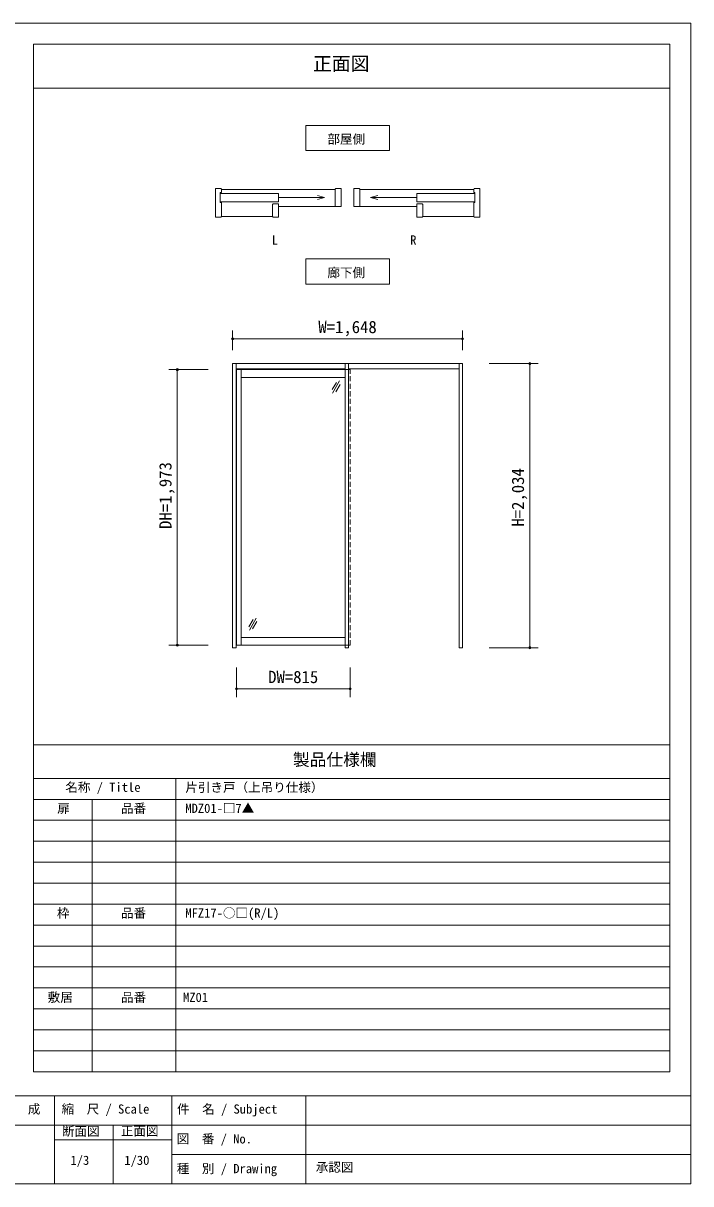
# Model space of a CAD drawing. Units: millimetres on the paper, enlarged 5 times, with parts at other scales. Extents: x -992 to 1008, y -685 to 700.
# Drawn here: x 210 to 1008, y -685 to 700 of the extents above; entities that cross this region are included whole.
import ezdxf
from ezdxf.enums import TextEntityAlignment as Align

# ---------------------------------------------------------------- set-up
doc = ezdxf.new("R2010")
doc.units = ezdxf.units.MM
doc.header["$LTSCALE"] = 5
doc.header["$PDMODE"] = 32
doc.header["$PDSIZE"] = 2.5
doc.linetypes.add('DASHED1', pattern=[1.8, 1.2, -0.6])
for name, color, linetype, lineweight in [('1-0_H-SYM', 7, 'Continuous', 20), ('1-1_0', 7, 'Continuous', 20), ('3-0', 7, 'Continuous', 20)]:
    doc.layers.add(name, color=color, linetype=linetype, lineweight=lineweight)
doc.styles.add('ＭＳ ゴシック', font='')
doc.styles.get('ＭＳ ゴシック').set_extended_font_data('MS Gothic')

msp = doc.modelspace()

# ---------------------------------------------------------------- linework, layer by layer
at = {"layer": '1-0_H-SYM'}
for p, q in [((222.5, -161.25), (222.5, 675)), ((222.5, -201.25), (982.5, -201.25))]:
    msp.add_line(p, q, dxfattribs=at)
at = {"layer": '1-1_0'}
for p, q in [((982.5, 675), (222.5, 675)), ((982.5, -551.25), (982.5, 675)), ((222.5, 622.5), (982.5, 622.5)), ((982.5, -161.25), (982.5, 622.5)), ((222.5, -551.25), (222.5, -161.25)), ((222.5, -161.25), (982.5, -161.25)), ((222.5, -161.25), (982.5, -161.25)), ((392.5, -551.25), (392.5, -201.25)), ((222.5, -226.25), (982.5, -226.25)), ((292.5, -551.25), (292.5, -226.25)), ((222.5, -251.25), (982.5, -251.25)), ((222.5, -276.25), (982.5, -276.25)), ((222.5, -301.25), (982.5, -301.25)), ((222.5, -326.25), (982.5, -326.25)), ((222.5, -351.25), (982.5, -351.25)), ((222.5, -376.25), (982.5, -376.25)), ((222.5, -401.25), (982.5, -401.25)), ((222.5, -426.25), (982.5, -426.25)), ((222.5, -451.25), (982.5, -451.25)), ((222.5, -476.25), (982.5, -476.25)), ((222.5, -501.25), (982.5, -501.25)), ((222.5, -526.25), (982.5, -526.25)), ((222.5, -551.25), (982.5, -551.25)), ((1007.5, -580), (-992.5, -580)), ((247.5, -580), (247.5, -685)), ((387.5, -580), (387.5, -685)), ((547.5, -580), (547.5, -685)), ((1007.5, -615), (-587.5, -615)), ((317.5, -615), (317.5, -685)), ((387.5, -632.5), (247.5, -632.5)), ((1007.5, -650), (387.5, -650))]:
    msp.add_line(p, q, dxfattribs=at)
msp.add_lwpolyline([(-992.5, -685), (1007.5, -685), (1007.5, 700), (-992.5, 700)], close=True, dxfattribs=at)
msp.add_lwpolyline([(222.5, -161.25), (222.5, 622.5), (982.5, 622.5)], dxfattribs=at)
at = {"layer": '3-0'}
for p, q in [((446.179, 502.594), (439.729, 502.594)), ((439.729, 468.394), (439.729, 502.594)), ((446.929, 501.694), (582.829, 501.694)), ((582.829, 501.844), (582.829, 481.294)), ((590.029, 481.294), (590.029, 502.594)), ((605.029, 481.294), (605.029, 502.594)), ((612.229, 501.844), (612.229, 481.294)), ((748.129, 501.694), (612.229, 501.694)), ((748.879, 502.594), (755.329, 502.594)), ((755.329, 468.394), (755.329, 502.594)), ((445.429, 497.794), (445.429, 486.019)), ((446.929, 497.794), (445.429, 497.794)), ((445.429, 496.894), (514.935, 496.894)), ((514.935, 486.994), (445.429, 486.994)), ((445.429, 486.019), (446.929, 486.019)), ((514.935, 496.894), (514.935, 486.994)), ((514.935, 491.944), (570.104, 491.944)), ((570.104, 491.944), (561.41, 494.273)), ((570.104, 491.944), (561.41, 489.614)), ((624.955, 491.944), (633.648, 494.273)), ((624.955, 491.944), (633.648, 489.614)), ((680.124, 491.944), (624.955, 491.944)), ((749.629, 496.894), (680.124, 496.894)), ((680.124, 496.894), (680.124, 486.994)), ((680.124, 486.994), (749.629, 486.994)), ((748.129, 497.794), (749.629, 497.794)), ((749.629, 486.019), (748.129, 486.019)), ((749.629, 497.794), (749.629, 486.019)), ((514.935, 468.394), (514.935, 484.594)), ((514.935, 481.294), (590.029, 481.294)), ((680.124, 481.294), (605.029, 481.294)), ((680.124, 468.394), (680.124, 484.594)), ((446.179, 468.394), (439.729, 468.394)), ((446.929, 469.294), (507.735, 469.294)), ((748.129, 469.294), (687.324, 469.294)), ((748.879, 468.394), (755.329, 468.394)), ((460.212, 293.719), (464.212, 293.719)), ((460.212, -45.281), (460.212, 293.719)), ((464.212, 293.719), (464.212, -45.281)), ((594.712, 293.719), (464.212, 293.719)), ((594.712, -45.281), (594.712, 293.719)), ((594.712, 293.719), (598.712, 293.719)), ((734.878, 293.719), (598.712, 293.719)), ((730.878, -45.281), (730.878, 293.719)), ((594.712, 287.719), (464.212, 287.719)), ((464.712, 286.553), (594.712, 286.553)), ((464.712, 286.553), (464.712, -42.281)), ((470.545, 286.553), (470.545, -42.281)), ((470.545, 277.386), (594.712, 277.386)), ((594.712, -42.281), (594.712, 286.553)), ((598.712, 287.719), (730.878, 287.719)), ((584.13, 271.394), (579.13, 262.734)), ((587.962, 273.031), (579.628, 258.597)), ((588.46, 268.894), (583.46, 260.234)), ((484.662, -11.527), (479.662, -20.188)), ((488.494, -9.891), (480.161, -24.324)), ((488.992, -14.027), (483.992, -22.688)), ((470.545, -33.114), (594.712, -33.114)), ((464.212, -45.281), (460.212, -45.281)), ((464.712, -42.281), (594.712, -42.281))]:
    msp.add_line(p, q, dxfattribs=at)
at = {"layer": '3-0', "color": 4, "lineweight": 9}
for p, q in [((460.212, 333.271), (460.212, 309.841)), ((734.878, 333.271), (734.878, 309.841)), ((460.212, 323.271), (734.878, 323.271)), ((825.162, 293.719), (766.608, 293.719)), ((815.162, 293.719), (815.162, -45.281)), ((384.07, 286.553), (431.147, 286.553)), ((394.07, 286.553), (394.07, -42.281)), ((384.07, -42.281), (431.147, -42.281)), ((825.162, -45.281), (766.608, -45.281)), ((464.712, -104.402), (464.712, -68.885)), ((600.545, -104.402), (600.545, -68.885)), ((464.712, -94.402), (600.545, -94.402))]:
    msp.add_line(p, q, dxfattribs=at)
at = {"layer": '3-0', "linetype": 'DASHED1'}
msp.add_line((594.712, 286.553), (600.545, 286.553), dxfattribs=at)
at = {"layer": '3-0'}
for points in [[(547.529, 577.966), (647.529, 577.966), (647.529, 547.966), (547.529, 547.966)], [(547.529, 388.623), (647.529, 388.623), (647.529, 418.623), (547.529, 418.623)]]:
    msp.add_lwpolyline(points, close=True, dxfattribs=at)
for points in [[(446.179, 502.594), (446.929, 501.844), (446.929, 497.794)], [(582.829, 501.844), (583.579, 502.594), (590.029, 502.594)], [(612.229, 501.844), (611.479, 502.594), (605.029, 502.594)], [(748.879, 502.594), (748.129, 501.844), (748.129, 497.794)], [(446.179, 468.394), (446.929, 469.144), (446.929, 486.019)], [(748.879, 468.394), (748.129, 469.144), (748.129, 486.019)], [(507.735, 469.144), (507.735, 483.844), (508.485, 484.594), (514.935, 484.594)], [(687.324, 469.144), (687.324, 483.844), (686.574, 484.594), (680.124, 484.594)], [(507.735, 469.144), (508.485, 468.394), (514.935, 468.394)], [(687.324, 469.144), (686.574, 468.394), (680.124, 468.394)], [(598.712, 293.719), (598.712, -45.281), (594.712, -45.281)], [(734.878, 293.719), (734.878, -45.281), (730.878, -45.281)]]:
    msp.add_lwpolyline(points, dxfattribs=at)
at = {"layer": '3-0', "linetype": 'DASHED1'}
msp.add_lwpolyline([(594.712, -42.281), (600.545, -42.281), (600.545, 286.553)], dxfattribs=at)
at = {"layer": '3-0', "color": 4}
for p in [(460.212, 323.271), (734.878, 323.271), (815.162, 293.719), (394.07, 286.553), (394.07, -42.281), (815.162, -45.281), (464.712, -94.402), (600.545, -94.402)]:
    msp.add_point(p, dxfattribs=at)

# ---------------------------------------------------------------- texts
at = {"layer": '1-1_0', "style": 'ＭＳ ゴシック'}
for s, height, p in [('正面図', 16.5, (556.119, 638.489)), ('製品仕様欄', 14.66, (532.198, -190.536)), ('名称 / Title', 11, (260.32, -220.528)), ('片引き戸（上吊り仕様）', 11, (403.667, -220.682)), ('扉', 11, (250.667, -245.682)), ('品番', 11, (326.833, -245.682)), ('MDZ01-□7▲', 11, (403.667, -245.682)), ('枠', 11, (250.333, -370.682)), ('品番', 11, (326.833, -370.682)), ('MFZ17-○□(R/L)', 11, (403.667, -370.682)), ('敷居', 11, (239.325, -471.18)), ('品番', 11, (326.875, -471.25)), ('MZ01', 11, (400.928, -471.25)), ('作\u3000成', 11, (185.583, -604.606)), ('縮\u3000尺 / Scale', 11, (255.842, -604.606)), ('件\u3000名 / Subject', 11, (393.805, -604.618)), ('断面図', 11, (256.272, -631.073)), ('正面図', 11, (326.67, -630.718)), ('図\u3000番 / No.', 11, (393.387, -640.175)), ('1/3', 11, (266.458, -665.724)), ('1/30', 11, (330.833, -665.724)), ('種\u3000別 / Drawing', 11, (393.472, -675.643)), ('承認図', 11, (559.516, -674.048))]:
    msp.add_text(s, height=height, dxfattribs=at).set_placement(p, align=Align.BOTTOM_LEFT)
at = {"layer": '3-0', "style": 'ＭＳ ゴシック'}
for s, height, p in [('部屋側', 11, (573.399, 552.966)), ('L', 11, (506.959, 432.523)), ('R', 11, (672.259, 432.523)), ('廊下側', 11, (573.399, 393.623)), ('W=1,648', 14.66, (562.545, 325.771)), ('DW=815', 14.66, (502.628, -91.902))]:
    msp.add_text(s, height=height, dxfattribs=at).set_placement(p, align=Align.BOTTOM_LEFT)
for s, p in [('DH=1,973', (391.57, 96.469)), ('H=2,034', (812.662, 99.219))]:
    msp.add_text(s, height=14.66, rotation=90, dxfattribs=at).set_placement(p, align=Align.BOTTOM_LEFT)

doc.saveas('drawing.dxf')
